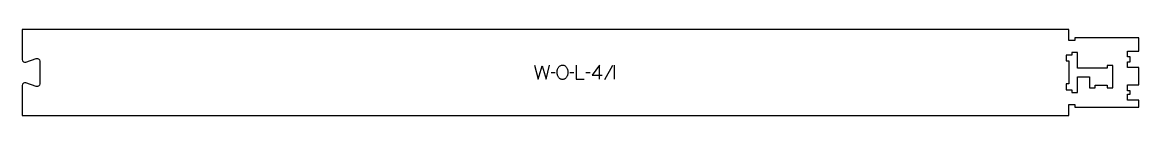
# Model space of a CAD drawing. Extents: x 0 to 2400, y 0 to 186.
import ezdxf

# ---------------------------------------------------------------- set-up
doc = ezdxf.new("R2010")
doc.units = 0
for name, color, linetype in [('1_ANYTOOL_1MMDEEP_LABELS_S', 2, 'CONTINUOUS'), ('3_ANYTOOL_CUTTHROUGH_INSID', 4, 'CONTINUOUS'), ('4_ANYTOOL_CUTTHROUGH_OUTSI', 5, 'CONTINUOUS')]:
    doc.layers.add(name, color=color, linetype=linetype)

msp = doc.modelspace()

# ---------------------------------------------------------------- linework, layer by layer
at = {"layer": '1_ANYTOOL_1MMDEEP_LABELS_S'}
for p, q in [((1268.735103, 107.758607), (1251.549389, 76.987178)), ((1272.249389, 108.230035), (1272.249389, 78.230035)), ((1145.349389, 92.11575), (1136.563674, 92.030035)), ((1185.37796, 92.11575), (1176.592246, 92.030035)), ((1220.263674, 92.11575), (1211.47796, 92.030035)), ((1224.549389, 86.887178), (1246.320817, 86.887178))]:
    msp.add_line(p, q, dxfattribs=at)
for points in [[(1100.992246, 108.230035), (1108.706532, 78.230035), (1117.149389, 107.330035), (1125.635103, 78.230035), (1133.135103, 108.230035)], [(1190.520817, 108.230035), (1190.520817, 78.230035), (1207.620817, 78.230035)], [(1240.535103, 78.230035), (1240.57796, 108.272893), (1224.549389, 86.887178)]]:
    msp.add_lwpolyline(points, dxfattribs=at)
msp.add_lwpolyline([(1161.420817, 108.572893, -0.064784), (1164.094772, 108.224971, -0.088904), (1166.520817, 107.094321, -0.05419), (1168.443382, 105.402191, -0.051179), (1169.970817, 103.344321, -0.041653), (1171.153017, 100.915549, -0.036749), (1171.942246, 98.330035, -0.024892), (1172.400025, 95.710772, -0.030823), (1172.563674, 93.058607, -0.034269), (1172.387155, 90.48611, -0.031918), (1171.872603, 87.958607, -0.031725), (1170.984416, 85.34921, -0.026303), (1169.799389, 82.858607, -0.058719), (1168.275608, 80.696859, -0.077745), (1166.236889, 79.033607, -0.077243), (1163.7499, 78.054769, -0.055252), (1161.07796, 77.758607, -0.054051), (1158.324035, 78.057186, -0.077615), (1155.758317, 79.055035, -0.078558), (1153.683244, 80.742109, -0.060481), (1152.142246, 82.944321, -0.02629), (1150.955585, 85.48354, -0.031299), (1150.069032, 88.14075, -0.031469), (1149.553993, 90.727565, -0.033416), (1149.37796, 93.358607, -0.032847), (1149.556638, 96.075555, -0.035049), (1150.101174, 98.742535, -0.03503), (1151.017148, 101.319574, -0.032231), (1152.270817, 103.751464, -0.062518), (1153.892706, 105.818558, -0.074052), (1156.004746, 107.367535, -0.072322), (1158.631599, 108.298426, -0.049083)], format="xyb", close=True, dxfattribs=at)
at = {"layer": '3_ANYTOOL_CUTTHROUGH_INSID'}
msp.add_lwpolyline([(2249.5, 130.13276), (2249.5, 130.044253), (2243.5, 130.044253), (2243.5, 117.544253), (2249.5, 117.544253), (2249.5, 68.044253), (2243.5, 68.044253), (2243.5, 55.544253), (2250, 55.544253), (2250, 55.63276), (2255.5, 55.63276), (2255.5, 49.63276), (2268, 49.63276), (2268, 83.588506), (2293.5, 83.588506), (2293.5, 59.588506), (2306, 59.588506), (2306, 65.588506), (2331.5, 65.588506), (2331.5, 59.588506), (2344, 59.588506), (2344, 108.088506), (2331.5, 108.088506), (2331.5, 102.088506), (2268, 102.088506), (2268, 136.13276), (2255.5, 136.13276), (2255.5, 130.13276)], close=True, dxfattribs=at)
at = {"layer": '4_ANYTOOL_CUTTHROUGH_OUTSI'}
msp.add_lwpolyline([(1949.75, 185.5), (1349.75, 185.5), (1049.75, 185.5), (749.75, 185.5), (449.75, 185.5), (149.75, 185.5), (0, 185.5), (0, 120.36264, 0.522094), (7.742542, 114.968914), (29.439459, 122.984157, -0.015604), (29.454254, 122.989104, -0.237079), (34.980994, 122.017021, -0.237079), (37.500179, 117.002689), (37.499723, 68.496604, -0.237079), (34.980539, 63.482275, -0.237077), (29.453945, 62.51019, -0.015611), (29.439144, 62.515139), (7.742633, 70.530646, 0.522099), (0, 65.136954), (0, 0), (149.75, 0), (449.75, 0), (749.75, 0), (1649.75, 0), (1949.75, 0), (2249.5, 0), (2249.5, 23.927013, -0.414214), (2249.75, 24.177013), (2261.75, 24.177013, -0.414214), (2262, 23.927013), (2262, 18.177013), (2399.5, 18.177013), (2399.5, 33.500013), (2375.75, 33.500013, -0.414214), (2375.5, 33.750013), (2375.5, 45.750013, -0.414214), (2375.75, 46.000013), (2381.5, 46.000013), (2381.5, 53.589013), (2375.75, 53.589013, -0.414214), (2375.5, 53.839013), (2375.5, 65.839013, -0.414214), (2375.75, 66.089013), (2399.5, 66.089013), (2399.5, 103.500013), (2375.75, 103.500013, -0.414214), (2375.5, 103.750013), (2375.5, 115.750013, -0.414214), (2375.75, 116.000013), (2381.5, 116.000013), (2381.5, 126.500013), (2375.75, 126.500013, -0.414214), (2375.5, 126.750013), (2375.5, 138.750013, -0.414214), (2375.75, 139.000013), (2399.5, 139.000013), (2399.5, 167.677013), (2262, 167.677013), (2262, 161.927013, -0.414214), (2261.75, 161.677013), (2249.75, 161.677013, -0.414214), (2249.5, 161.927013), (2249.5, 185.5)], format="xyb", close=True, dxfattribs=at)

doc.saveas('drawing.dxf')
